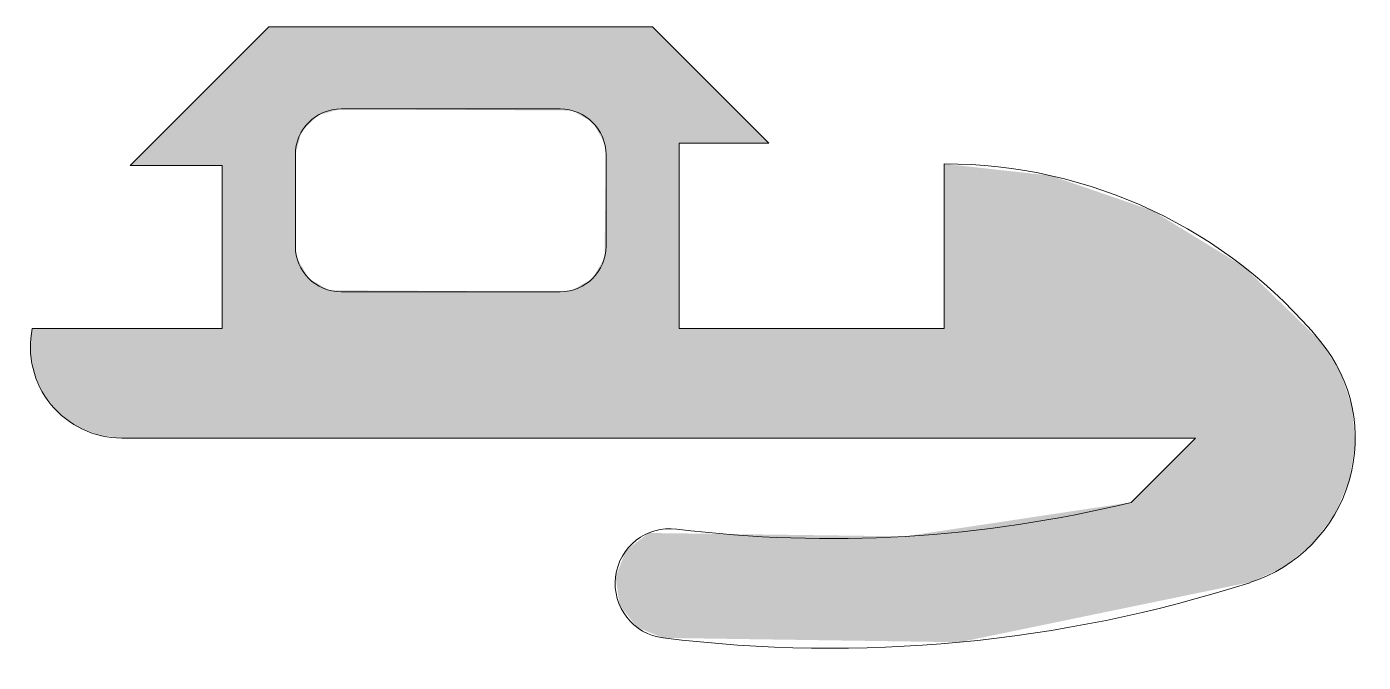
# Model space of a CAD drawing. Header units: metres. Extents: x -2.1 to 12.5, y -3.7 to 3.3.
import ezdxf

# ---------------------------------------------------------------- set-up
doc = ezdxf.new("R2010")
doc.units = ezdxf.units.M
doc.layers.add('A-DETL-GENF', color=92, linetype='Continuous', lineweight=18)

# ---------------------------------------------------------------- blocks, each defined once
blk = doc.blocks.new('31 Solarlux r_01 - 31Solarlux r_01-4754730-00_0 Basismaterialen')
at = {"layer": 'A-DETL-GENF'}
h = blk.add_hatch(color=256, dxfattribs=at)
h.paths.add_polyline_path([(-2.099, -0.252), (-2.054, -0.5), (-1.948, -0.73), (-1.789, -0.925), (-1.585, -1.075), (-1.35, -1.168), (-1.1, -1.2), (10.65, -1.2), (9.946, -1.904), (7.473, -2.276), (4.666, -2.239), (4.421, -2.43), (4.305, -2.718), (4.348, -3.026), (4.539, -3.271), (4.827, -3.387), (8.069, -3.434), (11.263, -2.775), (11.613, -2.613), (11.928, -2.36), (12.173, -2.039), (12.333, -1.668), (12.399, -1.269), (12.366, -0.866), (12.237, -0.483), (12.02, -0.142), (11.178, 0.676), (10.177, 1.29), (9.067, 1.671), (7.9, 1.8), (7.9, 0), (5, 0), (5, 2.027), (5.982, 2.027), (4.71, 3.3), (0.51, 3.3), (-1.007, 1.783), (0, 1.783), (0, 0), (-2.08, 0)])
h.paths.add_polyline_path([(0.8, 1.9), (0.867, 2.15), (1.05, 2.333), (1.3, 2.4), (3.829, 2.383), (4.054, 2.254), (4.183, 2.029), (4.2, 1.9), (4.183, 0.771), (4.054, 0.546), (3.829, 0.417), (3.7, 0.4), (1.171, 0.417), (0.946, 0.546), (0.817, 0.771), (0.8, 0.9)])
for p, q in [((0.51, 3.3), (-1.007, 1.783)), ((4.71, 3.3), (0.51, 3.3)), ((5.982, 2.027), (4.71, 3.3)), ((1.3, 2.4), (3.7, 2.4)), ((5, 0), (5, 2.027)), ((5, 2.027), (5.982, 2.027)), ((-1.007, 1.783), (0, 1.783)), ((0, 1.783), (0, 0)), ((0.8, 0.9), (0.8, 1.9)), ((4.2, 1.9), (4.2, 0.9)), ((7.9, 1.8), (7.9, 0)), ((3.7, 0.4), (1.3, 0.4)), ((0, 0), (-2.08, 0)), ((7.9, 0), (5, 0)), ((-1.1, -1.2), (10.65, -1.2)), ((10.65, -1.2), (9.946, -1.904))]:
    blk.add_line(p, q, dxfattribs=at)
for centre, radius, start, end in [((1.3, 1.9), 0.5, 90, 180), ((3.7, 1.9), 0.5, 360, 90), ((7.9, -3.541), 5.341, 39.5187, 90), ((1.3, 0.9), 0.5, 180, 270), ((3.7, 0.9), 0.5, 270, 360), ((-1.1, -0.2), 1, 168.463, 270), ((10.738, -1.2), 1.662, 287.791, 39.5187), ((6.663, 11.5), 13.8, 262.9695, 283.7664), ((4.9, -2.792), 0.6, 82.9695, 262.9695), ((6.663, 11.5), 15, 262.9695, 287.791)]:
    blk.add_arc(centre, radius, start, end, dxfattribs=at)

msp = doc.modelspace()

# ---------------------------------------------------------------- block references
msp.add_blockref('31 Solarlux r_01 - 31Solarlux r_01-4754730-00_0 Basismaterialen', (0, 0))

doc.saveas('drawing.dxf')
